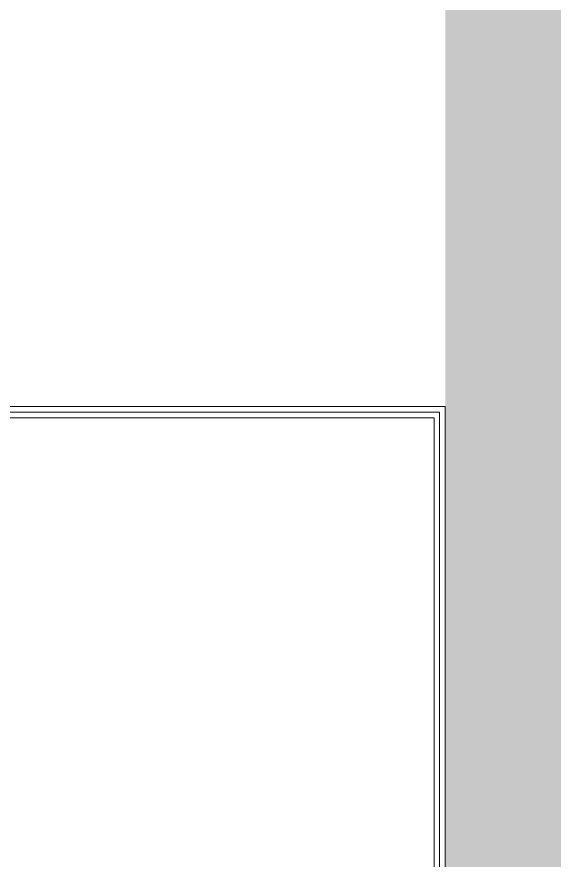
# Model space of a CAD drawing. Header units: millimetres. Extents: x 2508 to 2607, y 837 to 997.
# Drawn here: x 2593.07 to 2600.31, y 848.96 to 860.2 of the extents above; entities that cross this region are included whole.
import ezdxf

# ---------------------------------------------------------------- set-up
doc = ezdxf.new("R2010")
doc.units = ezdxf.units.MM
doc.layers.add('PISO EST', color=250, linetype='Continuous', lineweight=0)
doc.layers.add('VENTANA', color=5, linetype='Continuous')

# ---------------------------------------------------------------- blocks, each defined once
blk = doc.blocks.new('WQRY')
at = {"layer": 'VENTANA', "lineweight": 0}
for p, q in [((2750.091, 957.228), (2750.091, 957.078)), ((2750.141, 957.228), (2750.141, 957.078)), ((2750.141, 957.153), (2755.91, 957.153)), ((2755.91, 949.896), (2755.91, 957.153)), ((2755.985, 949.896), (2755.835, 949.896)), ((2755.985, 949.846), (2755.835, 949.846))]:
    blk.add_line(p, q, dxfattribs=at)
blk.add_lwpolyline([(2750.091, 957.228), (2750.091, 957.078), (2755.835, 957.078), (2755.835, 949.846), (2755.985, 949.846), (2755.985, 957.228), (2750.091, 957.228)], dxfattribs=at)

msp = doc.modelspace()

# ---------------------------------------------------------------- hatches: boundary and pattern name
at = {"layer": 'PISO EST', "lineweight": 0}
h = msp.add_hatch(dxfattribs=at)
h.set_pattern_fill('AR-CONC', color=256, scale=0.002, style=0)
h.set_pattern_definition([(50, (-142.9073, -102.22134), (0.364369338, -0.03187817), [0.0381, -0.4191]), (355, (-142.9073, -102.22134), (-0.07048565, 0.382113286), [0.03048, -0.33528]), (100.451, (-142.87695, -102.224), (0.293885003, 0.350233376), [0.03238, -0.35618]), (46.1842, (-142.9073, -102.11974), (0.54215808, -0.084084656), [0.05715, -0.62865]), (96.6356, (-142.86213, -102.12675), (0.47480847, 0.49485111), [0.04857, -0.53427]), (351.184, (-142.9073, -102.11974), (0.47480921, 0.49485024), [0.04572, -0.50292]), (21, (-142.8565, -102.14514), (0.30322976, -0.204531037), [0.0381, -0.4191]), (326, (-142.8565, -102.14514), (0.123604057, 0.36837593), [0.03048, -0.33528]), (71.4514, (-142.83124, -102.1622), (0.42683298, 0.163845715), [0.03238, -0.35618]), (37.5, (-142.90731, -102.22134), (0.0061772065, 0.169110078), [0, -0.331216, 0, -0.34036, 0, -0.33655]), (7.5, (-142.90731, -102.22134), (0.133639325, 0.20036115), [0, -0.194056, 0, -0.323596, 0, -0.12827]), (327.5, (-143.0206, -102.22134), (0.2711811903, -0.011457488), [0, -0.127, 0, -0.39624, 0, -0.52578]), (317.5, (-143.0714, -102.22134), (0.296258363, 0.050852982), [0, -0.1651, 0, -0.263144, 0, -0.37338])])
h.paths.add_polyline_path([(2600.314, 844.537), (2598.771, 844.537), (2598.771, 867.306), (2600.314, 867.306)])

# ---------------------------------------------------------------- block references
at = {"color": 3, "lineweight": 0}
msp.add_blockref('WQRY', (-157.214, -102.221), dxfattribs=at)

doc.saveas('drawing.dxf')
